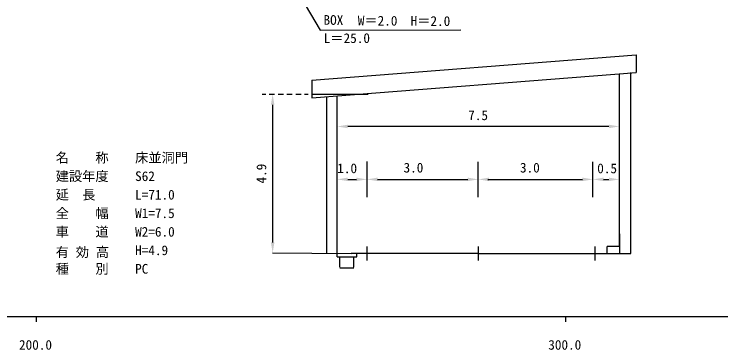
# Model space of a CAD drawing. Units: millimetres, scale not verified. Extents: x 40000 to 680000, y 20000 to 380000.
# Drawn here: x 263806 to 397339, y 198715 to 262136 of the extents above; entities that cross this region are included whole.
import ezdxf
from ezdxf.enums import TextEntityAlignment as Align

# ---------------------------------------------------------------- set-up
doc = ezdxf.new("R2010")
doc.units = ezdxf.units.MM
doc.header["$LTSCALE"] = 1000
for name, color, linetype, lineweight in [('M-STR-HTXT', 7, 'Continuous', 25), ('M-STR-STR3', 7, 'Continuous', 25), ('M-TTL-BAND', 7, 'Continuous', 25)]:
    doc.layers.add(name, color=color, linetype=linetype, lineweight=lineweight)
doc.layers.add('M-STR-STR1', color=1, linetype='Continuous')
doc.styles.add('ＭＳ ゴシック', font='')
doc.styles.get('ＭＳ ゴシック').set_extended_font_data('MS Gothic')

msp = doc.modelspace()

# ---------------------------------------------------------------- hatches: boundary and pattern name
at = {"layer": 'M-STR-HTXT'}
for points in [[(312651, 247017), (312318, 245017), (312984, 245017)], [(324843, 240919), (326843, 240586), (326843, 241253)], [(378177, 240919), (376177, 241253), (376177, 240586)], [(324843, 230919), (326843, 230586), (326843, 231253)], [(330488, 230919), (328488, 231253), (328488, 230586)], [(330488, 230919), (332488, 230586), (332488, 231253)], [(351510, 230919), (349510, 231253), (349510, 230586)], [(351510, 230919), (353510, 230586), (353510, 231253)], [(373177, 230919), (371177, 231253), (371177, 230586)], [(373177, 230919), (375177, 230586), (375177, 231253)], [(378177, 230919), (376177, 231253), (376177, 230586)], [(312651, 217017), (312984, 219017), (312318, 219017)]]:
    msp.add_hatch(color=256, dxfattribs=at).paths.add_polyline_path(points)

# ---------------------------------------------------------------- linework, layer by layer
for p, q in [((320024, 249642), (381357, 254462)), ((381357, 254462), (381357, 251119)), ((320024, 246299), (381357, 251119)), ((380345, 216919), (380345, 251098)), ((378177, 218253), (378177, 250869)), ((320024, 249642), (320024, 246299)), ((310691, 247017), (311357, 247017)), ((312024, 247017), (313024, 247017)), ((313691, 247017), (314691, 247017)), ((315357, 247017), (316357, 247017)), ((317024, 247017), (318024, 247017)), ((318691, 247017), (319357, 247017)), ((320024, 247017), (330691, 247017)), ((322843, 246520), (322843, 217017)), ((324843, 216290), (324843, 246677)), ((312651, 245017), (312651, 219017)), ((329049, 240919), (326843, 240919)), ((376177, 240919), (329049, 240919)), ((330488, 227586), (330488, 234287)), ((351510, 231653), (351510, 234253)), ((373177, 227586), (373177, 234253)), ((351510, 227586), (351510, 231653)), ((326843, 230919), (328488, 230919)), ((332488, 230919), (349510, 230919)), ((353287, 230919), (371177, 230919)), ((375177, 230919), (376177, 230919)), ((378177, 220650), (378177, 216919)), ((330488, 215586), (330488, 218253)), ((351510, 218253), (351510, 215586)), ((373510, 218253), (373510, 215586)), ((378177, 218253), (375843, 218253)), ((375843, 216919), (375843, 218253)), ((312651, 217017), (327510, 216919)), ((351510, 216919), (327510, 216919)), ((328570, 216290), (328570, 216919)), ((351510, 216919), (380345, 216919)), ((324843, 216290), (328570, 216290)), ((325320, 214312), (325320, 216290)), ((327961, 214312), (327961, 216290)), ((325320, 214238), (327961, 214238))]:
    msp.add_line(p, q, dxfattribs=at)
at = {"layer": 'M-STR-STR3'}
for p, q in [((306603, 284580), (321660, 259122)), ((321660, 259122), (348220, 259146))]:
    msp.add_line(p, q, dxfattribs=at)
at = {"layer": 'M-TTL-BAND'}
for p, q in [((40000, 205000), (579000, 205000)), ((268000, 205000), (268000, 204000)), ((368000, 205000), (368000, 204000))]:
    msp.add_line(p, q, dxfattribs=at)

# ---------------------------------------------------------------- texts
at = {"layer": 'M-STR-HTXT', "style": 'ＭＳ ゴシック'}
for s, p in [('7.5', (349604, 241569)), ('1.0', (324859, 231548)), ('3.0', (337380, 231669)), ('3.0', (359380, 231669)), ('0.5', (373977, 231534))]:
    msp.add_text(s, height=1833, dxfattribs=at).set_placement(p, align=Align.BOTTOM_LEFT)
msp.add_text('4.9', height=1833, rotation=90, dxfattribs=at).set_placement((311984, 230137), align=Align.BOTTOM_LEFT)
at = {"layer": 'M-STR-STR1', "style": 'ＭＳ ゴシック'}
for s, p in [('名\u3000\u3000称', (271663, 233560)), ('床並洞門', (286663, 233560)), ('建設年度', (271663, 230060)), ('S62', (286663, 230060)), ('延  長', (271663, 226560)), ('L=71.0', (286663, 226560)), ('全\u3000\u3000幅', (271663, 223060)), ('W1=7.5', (286663, 223060)), ('車\u3000\u3000道', (271663, 219560)), ('W2=6.0', (286663, 219560)), ('H=4.9', (286663, 216060)), ('種\u3000\u3000別', (271663, 212560)), ('PC', (286663, 212560))]:
    msp.add_text(s, height=1833, dxfattribs=at).set_placement(p, align=Align.BOTTOM_LEFT)
at = {"layer": 'M-STR-STR1', "insert": (271663, 216060), "char_height": 1833, "attachment_point": 7, "style": 'ＭＳ ゴシック'}
msp.add_mtext('\\T1.52;有効高', dxfattribs=at)
at = {"layer": 'M-STR-STR3', "style": 'ＭＳ ゴシック'}
for s, rotation, p in [('BOX', 359.646, (322253, 259572)), ('W＝2.0\u3000H＝2.0', 359.646, (328729, 259462)), ('L＝25.0', 0.212, (322311, 256117))]:
    msp.add_text(s, height=1833, rotation=rotation, dxfattribs=at).set_placement(p, align=Align.BOTTOM_LEFT)
at = {"layer": 'M-TTL-BAND', "style": 'ＭＳ ゴシック'}
for s, p in [('200.0', (267844, 198195)), ('300.0', (367844, 198195))]:
    msp.add_text(s, height=1833, dxfattribs=at).set_placement(p, align=Align.BOTTOM_CENTER)

doc.saveas('drawing.dxf')
